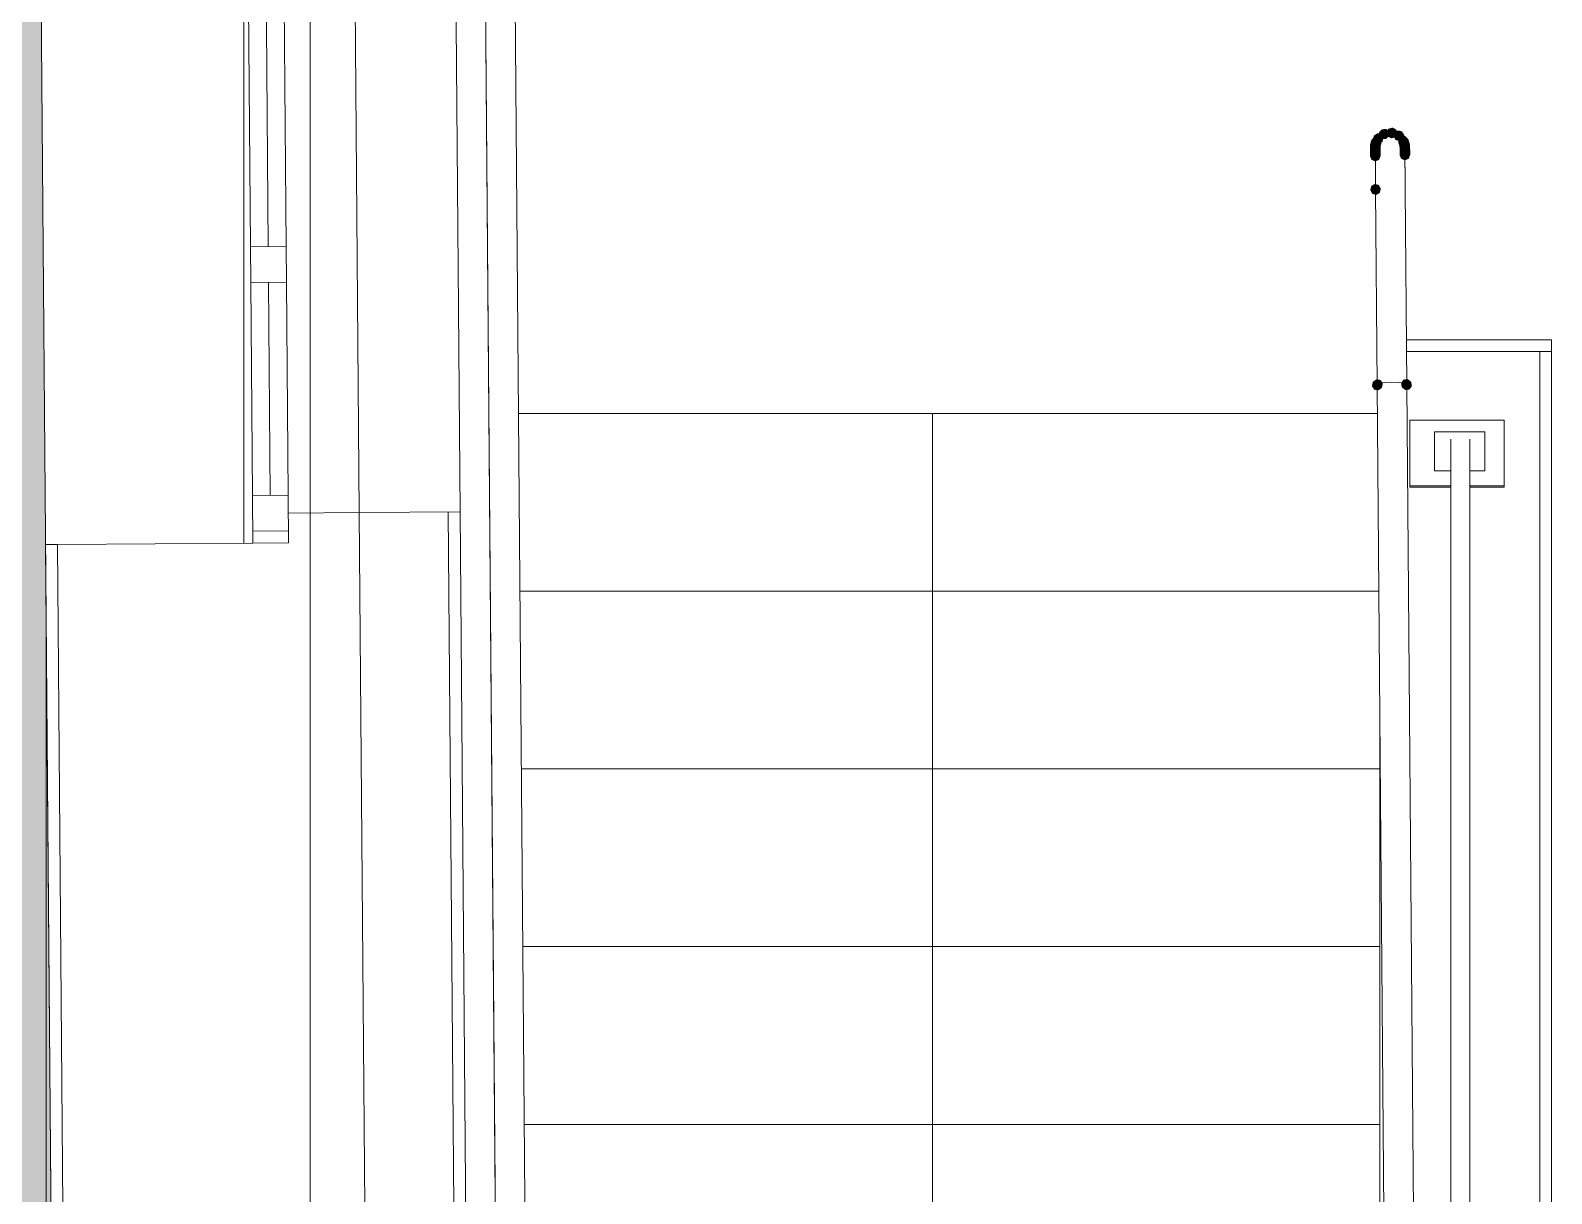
# Model space of a CAD drawing. Header units: millimetres. Extents: x 0 to 1189, y 0 to 841.
# Drawn here: x 852.45 to 878.13, y 576.96 to 596.59 of the extents above; entities that cross this region are included whole.
import ezdxf

# ---------------------------------------------------------------- set-up
doc = ezdxf.new("R2010")
doc.units = ezdxf.units.MM

msp = doc.modelspace()

# ---------------------------------------------------------------- hatches: boundary and pattern name
at = {"true_color": 0xf1d696}
h = msp.add_hatch(color=41, dxfattribs=at)
h.dxf.hatch_style = 2
h.paths.add_polyline_path([(852.564303, 605.411696), (853.041303, 546.514606), (852.341302, 546.515606), (851.864301, 605.414696)])
h = msp.add_hatch(color=7)
h.dxf.hatch_style = 2
h.paths.add_polyline_path([(875.437293, 594.951233), (875.371415, 594.931251), (875.338784, 594.870635), (875.358766, 594.804757), (875.419382, 594.772126), (875.429382, 594.771126), (875.49526, 594.791108), (875.527891, 594.851724), (875.507909, 594.917602), (875.447293, 594.950233)])
h = msp.add_hatch(color=7)
h.dxf.hatch_style = 2
h.paths.add_polyline_path([(875.060337, 594.621679), (875.086774, 594.558117), (875.150337, 594.531679), (875.2139, 594.558117), (875.240337, 594.621679), (875.240337, 594.631679), (875.2139, 594.695242), (875.150337, 594.721679), (875.086774, 594.695242), (875.060337, 594.631679)])
h = msp.add_hatch(color=7)
h.dxf.hatch_style = 2
h.paths.add_polyline_path([(875.060337, 594.611679), (875.086774, 594.548117), (875.150337, 594.521679), (875.2139, 594.548117), (875.240337, 594.611679), (875.240337, 594.621679), (875.2139, 594.685242), (875.150337, 594.711679), (875.086774, 594.685242), (875.060337, 594.621679)])
h = msp.add_hatch(color=7)
h.dxf.hatch_style = 2
h.paths.add_polyline_path([(875.060337, 594.609679), (875.086774, 594.546117), (875.150337, 594.519679), (875.2139, 594.546117), (875.240337, 594.609679), (875.2139, 594.675242), (875.150337, 594.701679), (875.086774, 594.675242)])
h = msp.add_hatch(color=7)
h.dxf.hatch_style = 2
h.paths.add_polyline_path([(875.150337, 594.701679), (875.086774, 594.675242), (875.060337, 594.611679), (875.086774, 594.548117), (875.150337, 594.521679), (875.2139, 594.548117), (875.240337, 594.611679), (875.2139, 594.675242)])
h = msp.add_hatch(color=7)
h.dxf.hatch_style = 2
h.paths.add_polyline_path([(875.240337, 594.611679), (875.2139, 594.675242), (875.150337, 594.701679), (875.086774, 594.675242), (875.060337, 594.611679), (875.086774, 594.547117), (875.150337, 594.520679), (875.2139, 594.547117)])
h = msp.add_hatch(color=7)
h.dxf.hatch_style = 2
h.paths.add_polyline_path([(875.240337, 594.610679), (875.2139, 594.674242), (875.150337, 594.700679), (875.086774, 594.674242), (875.060337, 594.610679), (875.086774, 594.546117), (875.150337, 594.519679), (875.2139, 594.546117)])
h = msp.add_hatch(color=7)
h.dxf.hatch_style = 2
h.paths.add_polyline_path([(875.060337, 594.607679), (875.086774, 594.544117), (875.150337, 594.517679), (875.2139, 594.544117), (875.240337, 594.607679), (875.2139, 594.673242), (875.150337, 594.699679), (875.086774, 594.673242)])
h = msp.add_hatch(color=7)
h.dxf.hatch_style = 2
h.paths.add_polyline_path([(875.240337, 594.609679), (875.2139, 594.673242), (875.150337, 594.699679), (875.086774, 594.673242), (875.060337, 594.609679), (875.086774, 594.543117), (875.150337, 594.516679), (875.2139, 594.543117)])
h = msp.add_hatch(color=7)
h.dxf.hatch_style = 2
h.paths.add_polyline_path([(875.060337, 594.603679), (875.086774, 594.540117), (875.150337, 594.513679), (875.2139, 594.540117), (875.240337, 594.603679), (875.2139, 594.671242), (875.150337, 594.697679), (875.086774, 594.671242)])
h = msp.add_hatch(color=7)
h.dxf.hatch_style = 2
h.paths.add_polyline_path([(875.240337, 594.606679), (875.2139, 594.670242), (875.150337, 594.696679), (875.086774, 594.670242), (875.060337, 594.606679), (875.086774, 594.539117), (875.150337, 594.512679), (875.2139, 594.539117)])
h = msp.add_hatch(color=7)
h.dxf.hatch_style = 2
h.paths.add_polyline_path([(875.060337, 594.599679), (875.086774, 594.536117), (875.150337, 594.509679), (875.2139, 594.536117), (875.240337, 594.599679), (875.2139, 594.667242), (875.150337, 594.693679), (875.086774, 594.667242)])
h = msp.add_hatch(color=7)
h.dxf.hatch_style = 2
h.paths.add_polyline_path([(875.240337, 594.602679), (875.2139, 594.666242), (875.150337, 594.692679), (875.086774, 594.666242), (875.060337, 594.602679), (875.086774, 594.534117), (875.150337, 594.507679), (875.2139, 594.534117)])
h = msp.add_hatch(color=7)
h.dxf.hatch_style = 2
h.paths.add_polyline_path([(875.060784, 594.640635), (875.080765, 594.574757), (875.141382, 594.542126), (875.207259, 594.562107), (875.239891, 594.622724), (875.240891, 594.632724), (875.220909, 594.698602), (875.160292, 594.731233), (875.094415, 594.711251), (875.061784, 594.650635)])
h = msp.add_hatch(color=7)
h.dxf.hatch_style = 2
h.paths.add_polyline_path([(875.063085, 594.65933), (875.076543, 594.591817), (875.133687, 594.553427), (875.2012, 594.566885), (875.239589, 594.624029), (875.241589, 594.634029), (875.228131, 594.701542), (875.170988, 594.739932), (875.103474, 594.726473), (875.065085, 594.66933)])
h = msp.add_hatch(color=7)
h.dxf.hatch_style = 2
h.paths.add_polyline_path([(875.063784, 594.660635), (875.083765, 594.594757), (875.144382, 594.562126), (875.210259, 594.582107), (875.242891, 594.642724), (875.243891, 594.652724), (875.223909, 594.718602), (875.163292, 594.751233), (875.097415, 594.731251), (875.064784, 594.670635)])
h = msp.add_hatch(color=7)
h.dxf.hatch_style = 2
h.paths.add_polyline_path([(875.06648, 594.681203), (875.078499, 594.613419), (875.134813, 594.573822), (875.202597, 594.585842), (875.242194, 594.642155), (875.232175, 594.71894), (875.175861, 594.758536), (875.108077, 594.746517)])
h = msp.add_hatch(color=7)
h.dxf.hatch_style = 2
h.paths.add_polyline_path([(875.070133, 594.696541), (875.077191, 594.628062), (875.130476, 594.584475), (875.198954, 594.591533), (875.242542, 594.644818), (875.245542, 594.654818), (875.238484, 594.723297), (875.185198, 594.766884), (875.11672, 594.759826), (875.073133, 594.706541)])
h = msp.add_hatch(color=7)
h.dxf.hatch_style = 2
h.paths.add_polyline_path([(875.073133, 594.706541), (875.080191, 594.638062), (875.133476, 594.594475), (875.201954, 594.601533), (875.245542, 594.654818), (875.248542, 594.664818), (875.241484, 594.733297), (875.188198, 594.776884), (875.11972, 594.769826), (875.076133, 594.716541)])
h = msp.add_hatch(color=7)
h.dxf.hatch_style = 2
h.paths.add_polyline_path([(875.076955, 594.71914), (875.081936, 594.650479), (875.133877, 594.605298), (875.202538, 594.610278), (875.247719, 594.662219), (875.245738, 594.73988), (875.193798, 594.785061), (875.125137, 594.78008)])
h = msp.add_hatch(color=7)
h.dxf.hatch_style = 2
h.paths.add_polyline_path([(875.081774, 594.733104), (875.082714, 594.664269), (875.131912, 594.616116), (875.200747, 594.617056), (875.2489, 594.666254), (875.2529, 594.676254), (875.25196, 594.745089), (875.202762, 594.793242), (875.133927, 594.792302), (875.085774, 594.743104)])
h = msp.add_hatch(color=7)
h.dxf.hatch_style = 2
h.paths.add_polyline_path([(875.087094, 594.746232), (875.085438, 594.67741), (875.132785, 594.627436), (875.201606, 594.62578), (875.25158, 594.673127), (875.257237, 594.750948), (875.20989, 594.800922), (875.141068, 594.802579)])
h = msp.add_hatch(color=7)
h.dxf.hatch_style = 2
h.paths.add_polyline_path([(875.126337, 594.815679), (875.109349, 594.748967), (875.144337, 594.689679), (875.21105, 594.672692), (875.270337, 594.707679), (875.293325, 594.782392), (875.258337, 594.841679), (875.191625, 594.858667)])
h = msp.add_hatch(color=7)
h.dxf.hatch_style = 2
h.paths.add_polyline_path([(875.261785, 594.923923), (875.214438, 594.873948), (875.216094, 594.805127), (875.266068, 594.75778), (875.33489, 594.759436), (875.391237, 594.81341), (875.38958, 594.882232), (875.339606, 594.929579)])
h = msp.add_hatch(color=7)
h.dxf.hatch_style = 2
h.paths.add_polyline_path([(875.601338, 594.88768), (875.534625, 594.904667), (875.475338, 594.86968), (875.45835, 594.802967), (875.493338, 594.743679), (875.56805, 594.720692), (875.627338, 594.755679), (875.644325, 594.822392)])
h = msp.add_hatch(color=7)
h.dxf.hatch_style = 2
h.paths.add_polyline_path([(875.706581, 594.761232), (875.656607, 594.808579), (875.587785, 594.806922), (875.540438, 594.756948), (875.542095, 594.688127), (875.596069, 594.63178), (875.66489, 594.633436), (875.712237, 594.68341)])
h = msp.add_hatch(color=7)
h.dxf.hatch_style = 2
h.paths.add_polyline_path([(875.711901, 594.749104), (875.663748, 594.798302), (875.594913, 594.799242), (875.545715, 594.751089), (875.544775, 594.682254), (875.548775, 594.672254), (875.596928, 594.623056), (875.665763, 594.622116), (875.714961, 594.670269), (875.715901, 594.739104)])
h = msp.add_hatch(color=7)
h.dxf.hatch_style = 2
h.paths.add_polyline_path([(875.714581, 594.742232), (875.664607, 594.789579), (875.595785, 594.787922), (875.548438, 594.737948), (875.550095, 594.669127), (875.604069, 594.61278), (875.67289, 594.614436), (875.720237, 594.66441)])
h = msp.add_hatch(color=7)
h.dxf.hatch_style = 2
h.paths.add_polyline_path([(875.721719, 594.72514), (875.676538, 594.77708), (875.607877, 594.782061), (875.555937, 594.73688), (875.550956, 594.668219), (875.599137, 594.607278), (875.667798, 594.602298), (875.719739, 594.647479)])
h = msp.add_hatch(color=7)
h.dxf.hatch_style = 2
h.paths.add_polyline_path([(875.72759, 594.70533), (875.6892, 594.762473), (875.621687, 594.775932), (875.564544, 594.737542), (875.551085, 594.670029), (875.553085, 594.660029), (875.591475, 594.602885), (875.658988, 594.589427), (875.716132, 594.627817), (875.72959, 594.69533)])
h = msp.add_hatch(color=7)
h.dxf.hatch_style = 2
h.paths.add_polyline_path([(875.727542, 594.703541), (875.683955, 594.756826), (875.615476, 594.763884), (875.562191, 594.720297), (875.555133, 594.651818), (875.558133, 594.641818), (875.60172, 594.588533), (875.670199, 594.581475), (875.723484, 594.625062), (875.730542, 594.693541)])
h = msp.add_hatch(color=7)
h.dxf.hatch_style = 2
h.paths.add_polyline_path([(875.732195, 594.687203), (875.692598, 594.743517), (875.624814, 594.755536), (875.5685, 594.71594), (875.556481, 594.648155), (875.598077, 594.582842), (875.665862, 594.570822), (875.722175, 594.610419)])
h = msp.add_hatch(color=7)
h.dxf.hatch_style = 2
h.paths.add_polyline_path([(875.735891, 594.667635), (875.70326, 594.728251), (875.637382, 594.748233), (875.576766, 594.715602), (875.556784, 594.649724), (875.557784, 594.639724), (875.590415, 594.579107), (875.656293, 594.559126), (875.71691, 594.591757), (875.736891, 594.657635)])
h = msp.add_hatch(color=7)
h.dxf.hatch_style = 2
h.paths.add_polyline_path([(875.73559, 594.66633), (875.6972, 594.723473), (875.629687, 594.736932), (875.572544, 594.698542), (875.559085, 594.631029), (875.561085, 594.621029), (875.599475, 594.563885), (875.666988, 594.550427), (875.724132, 594.588817), (875.73759, 594.65633)])
h = msp.add_hatch(color=7)
h.dxf.hatch_style = 2
h.paths.add_polyline_path([(875.739338, 594.638679), (875.7129, 594.702242), (875.649338, 594.728679), (875.585775, 594.702242), (875.559338, 594.638679), (875.559338, 594.628679), (875.585775, 594.565117), (875.649338, 594.538679), (875.7129, 594.565117), (875.739338, 594.628679)])
h = msp.add_hatch(color=7)
h.dxf.hatch_style = 2
h.paths.add_polyline_path([(875.738891, 594.637635), (875.70626, 594.698251), (875.640382, 594.718233), (875.579766, 594.685602), (875.559784, 594.619724), (875.560784, 594.609724), (875.593415, 594.549107), (875.659293, 594.529126), (875.71991, 594.561757), (875.739891, 594.627634)])
h = msp.add_hatch(color=7)
h.dxf.hatch_style = 2
h.paths.add_polyline_path([(875.740338, 594.618679), (875.7139, 594.682242), (875.650338, 594.708679), (875.586775, 594.682242), (875.560338, 594.618679), (875.586775, 594.552117), (875.650338, 594.525679), (875.7139, 594.552117)])
h = msp.add_hatch(color=7)
h.dxf.hatch_style = 2
h.paths.add_polyline_path([(875.650338, 594.705679), (875.586775, 594.679242), (875.560338, 594.615679), (875.586775, 594.552117), (875.650338, 594.525679), (875.7139, 594.552117), (875.740338, 594.615679), (875.7139, 594.679242)])
h = msp.add_hatch(color=7)
h.dxf.hatch_style = 2
h.paths.add_polyline_path([(875.740338, 594.615679), (875.7139, 594.679242), (875.650338, 594.705679), (875.586775, 594.679242), (875.560338, 594.615679), (875.586775, 594.550117), (875.650338, 594.523679), (875.7139, 594.550117)])
h = msp.add_hatch(color=7)
h.dxf.hatch_style = 2
h.paths.add_polyline_path([(875.560338, 594.614679), (875.586775, 594.551117), (875.650338, 594.524679), (875.7139, 594.551117), (875.740338, 594.614679), (875.7139, 594.679242), (875.650338, 594.705679), (875.586775, 594.679242)])
h = msp.add_hatch(color=7)
h.dxf.hatch_style = 2
h.paths.add_polyline_path([(875.560338, 594.612679), (875.586775, 594.549117), (875.650338, 594.522679), (875.7139, 594.549117), (875.740338, 594.612679), (875.7139, 594.678242), (875.650338, 594.704679), (875.586775, 594.678242)])
h = msp.add_hatch(color=7)
h.dxf.hatch_style = 2
h.paths.add_polyline_path([(875.740338, 594.613679), (875.7139, 594.677242), (875.650338, 594.703679), (875.586775, 594.677242), (875.560338, 594.613679), (875.586775, 594.547117), (875.650338, 594.520679), (875.7139, 594.547117)])
h = msp.add_hatch(color=7)
h.dxf.hatch_style = 2
h.paths.add_polyline_path([(875.560338, 594.609679), (875.586775, 594.546117), (875.650338, 594.519679), (875.7139, 594.546117), (875.740338, 594.609679), (875.7139, 594.676242), (875.650338, 594.702679), (875.586775, 594.676242)])
h = msp.add_hatch(color=7)
h.dxf.hatch_style = 2
h.paths.add_polyline_path([(875.740338, 594.610679), (875.7139, 594.674242), (875.650338, 594.700679), (875.586775, 594.674242), (875.560338, 594.610679), (875.586775, 594.544117), (875.650338, 594.517679), (875.7139, 594.544117)])
h = msp.add_hatch(color=7)
h.dxf.hatch_style = 2
h.paths.add_polyline_path([(875.560338, 594.605679), (875.586775, 594.542117), (875.650338, 594.515679), (875.7139, 594.542117), (875.740338, 594.605679), (875.7139, 594.673242), (875.650338, 594.699679), (875.586775, 594.673242)])
h = msp.add_hatch(color=7)
h.dxf.hatch_style = 2
h.paths.add_polyline_path([(875.740338, 594.607679), (875.7139, 594.671242), (875.650338, 594.697679), (875.586775, 594.671242), (875.560338, 594.607679), (875.586775, 594.539117), (875.650338, 594.512679), (875.7139, 594.539117)])
h = msp.add_hatch(color=7)
h.dxf.hatch_style = 2
h.paths.add_polyline_path([(875.560338, 594.599679), (875.586775, 594.536117), (875.650338, 594.509679), (875.7139, 594.536117), (875.740338, 594.599679), (875.7139, 594.669242), (875.650338, 594.695679), (875.586775, 594.669242)])
h = msp.add_hatch(color=7)
h.dxf.hatch_style = 2
h.paths.add_polyline_path([(875.740338, 594.602679), (875.7139, 594.666242), (875.650338, 594.692679), (875.586775, 594.666242), (875.560338, 594.602679), (875.586775, 594.534117), (875.650338, 594.507679), (875.7139, 594.534117)])
h = msp.add_hatch(color=7)
h.dxf.hatch_style = 2
h.paths.add_polyline_path([(875.060337, 594.593679), (875.086774, 594.530117), (875.150337, 594.503679), (875.2139, 594.530117), (875.240337, 594.593679), (875.2139, 594.663242), (875.150337, 594.689679), (875.086774, 594.663242)])
h = msp.add_hatch(color=7)
h.dxf.hatch_style = 2
h.paths.add_polyline_path([(875.240337, 594.597679), (875.2139, 594.661242), (875.150337, 594.687679), (875.086774, 594.661242), (875.060337, 594.597679), (875.086774, 594.528117), (875.150337, 594.501679), (875.2139, 594.528117)])
h = msp.add_hatch(color=7)
h.dxf.hatch_style = 2
h.paths.add_polyline_path([(875.060337, 594.587679), (875.086774, 594.524116), (875.150337, 594.497679), (875.2139, 594.524116), (875.240337, 594.587679), (875.2139, 594.657242), (875.150337, 594.683679), (875.086774, 594.657242)])
h = msp.add_hatch(color=7)
h.dxf.hatch_style = 2
h.paths.add_polyline_path([(875.240337, 594.591679), (875.2139, 594.655242), (875.150337, 594.681679), (875.086774, 594.655242), (875.060337, 594.591679), (875.086774, 594.520116), (875.150337, 594.493679), (875.2139, 594.520116)])
h = msp.add_hatch(color=7)
h.dxf.hatch_style = 2
h.paths.add_polyline_path([(875.060337, 594.579679), (875.086774, 594.516116), (875.150337, 594.489679), (875.2139, 594.516116), (875.240337, 594.579679), (875.2139, 594.651242), (875.150337, 594.677679), (875.086774, 594.651242)])
h = msp.add_hatch(color=7)
h.dxf.hatch_style = 2
h.paths.add_polyline_path([(875.240337, 594.583679), (875.2139, 594.647242), (875.150337, 594.673679), (875.086774, 594.647242), (875.060337, 594.583679), (875.086774, 594.512116), (875.150337, 594.485679), (875.2139, 594.512116)])
h = msp.add_hatch(color=7)
h.dxf.hatch_style = 2
h.paths.add_polyline_path([(875.060337, 594.571679), (875.086774, 594.508116), (875.150337, 594.481679), (875.2139, 594.508116), (875.240337, 594.571679), (875.2139, 594.643242), (875.150337, 594.669679), (875.086774, 594.643242)])
h = msp.add_hatch(color=7)
h.dxf.hatch_style = 2
h.paths.add_polyline_path([(875.240337, 594.575679), (875.2139, 594.639242), (875.150337, 594.665679), (875.086774, 594.639242), (875.060337, 594.575679), (875.086774, 594.503116), (875.150337, 594.476679), (875.2139, 594.503116)])
h = msp.add_hatch(color=7)
h.dxf.hatch_style = 2
h.paths.add_polyline_path([(875.060337, 594.562679), (875.086774, 594.499116), (875.150337, 594.472679), (875.2139, 594.499116), (875.240337, 594.562679), (875.2139, 594.635242), (875.150337, 594.661679), (875.086774, 594.635242)])
h = msp.add_hatch(color=7)
h.dxf.hatch_style = 2
h.paths.add_polyline_path([(875.240337, 594.566679), (875.2139, 594.630242), (875.150337, 594.656679), (875.086774, 594.630242), (875.060337, 594.566679), (875.060337, 594.555679), (875.086774, 594.492116), (875.150337, 594.465679), (875.2139, 594.492116), (875.240337, 594.555679)])
h = msp.add_hatch(color=7)
h.dxf.hatch_style = 2
h.paths.add_polyline_path([(875.060337, 594.551679), (875.086774, 594.488116), (875.150337, 594.461679), (875.2139, 594.488116), (875.240337, 594.551679), (875.240337, 594.562679), (875.2139, 594.626242), (875.150337, 594.652679), (875.086774, 594.626242), (875.060337, 594.562679)])
h = msp.add_hatch(color=7)
h.dxf.hatch_style = 2
h.paths.add_polyline_path([(875.240337, 594.555679), (875.2139, 594.619242), (875.150337, 594.645679), (875.086774, 594.619242), (875.060337, 594.555679), (875.060337, 594.544679), (875.086774, 594.481116), (875.150337, 594.454679), (875.2139, 594.481116), (875.240337, 594.544679)])
h = msp.add_hatch(color=7)
h.dxf.hatch_style = 2
h.paths.add_polyline_path([(875.060337, 594.540679), (875.086774, 594.477116), (875.150337, 594.450679), (875.2139, 594.477116), (875.240337, 594.540679), (875.240337, 594.551679), (875.2139, 594.615242), (875.150337, 594.641679), (875.086774, 594.615242), (875.060337, 594.551679)])
h = msp.add_hatch(color=7)
h.dxf.hatch_style = 2
h.paths.add_polyline_path([(875.240337, 594.544679), (875.2139, 594.608242), (875.150337, 594.634679), (875.086774, 594.608242), (875.060337, 594.544679), (875.060337, 594.531679), (875.086774, 594.468116), (875.150337, 594.441679), (875.2139, 594.468116), (875.240337, 594.531679)])
h = msp.add_hatch(color=7)
h.dxf.hatch_style = 2
h.paths.add_polyline_path([(875.060337, 594.528679), (875.086774, 594.465116), (875.150337, 594.438679), (875.2139, 594.465116), (875.240337, 594.528679), (875.240337, 594.540679), (875.2139, 594.604242), (875.150337, 594.630679), (875.086774, 594.604242), (875.060337, 594.540679)])
h = msp.add_hatch(color=7)
h.dxf.hatch_style = 2
h.paths.add_polyline_path([(875.240072, 594.538582), (875.208837, 594.599929), (875.143434, 594.621414), (875.082087, 594.590179), (875.060602, 594.524776), (875.061602, 594.511776), (875.092837, 594.450429), (875.15824, 594.428944), (875.219587, 594.460179), (875.241072, 594.525582)])
h = msp.add_hatch(color=7)
h.dxf.hatch_style = 2
h.paths.add_polyline_path([(875.061602, 594.508776), (875.092837, 594.447429), (875.15824, 594.425944), (875.219587, 594.457179), (875.241072, 594.522582), (875.240072, 594.535582), (875.208837, 594.596929), (875.143434, 594.618414), (875.082087, 594.587179), (875.060602, 594.521776)])
h = msp.add_hatch(color=7)
h.dxf.hatch_style = 2
h.paths.add_polyline_path([(875.241337, 594.518679), (875.2149, 594.582242), (875.151337, 594.608679), (875.087774, 594.582242), (875.061337, 594.518679), (875.061337, 594.503679), (875.087774, 594.440116), (875.151337, 594.413679), (875.2149, 594.440116), (875.241337, 594.503679)])
h = msp.add_hatch(color=7)
h.dxf.hatch_style = 2
h.paths.add_polyline_path([(875.061337, 594.501679), (875.087774, 594.438116), (875.151337, 594.411679), (875.2149, 594.438116), (875.241337, 594.501679), (875.241337, 594.515679), (875.2149, 594.579242), (875.151337, 594.605679), (875.087774, 594.579242), (875.061337, 594.515679)])
h = msp.add_hatch(color=7)
h.dxf.hatch_style = 2
h.paths.add_polyline_path([(875.061337, 594.486679), (875.087774, 594.423116), (875.151337, 594.396679), (875.2149, 594.423116), (875.241337, 594.486679), (875.241337, 594.501679), (875.2149, 594.565242), (875.151337, 594.591679), (875.087774, 594.565242), (875.061337, 594.501679)])
h = msp.add_hatch(color=7)
h.dxf.hatch_style = 2
h.paths.add_polyline_path([(875.061337, 594.471679), (875.087774, 594.408116), (875.151337, 594.381679), (875.2149, 594.408116), (875.241337, 594.471679), (875.241337, 594.486679), (875.2149, 594.550242), (875.151337, 594.576679), (875.087774, 594.550242), (875.061337, 594.486679)])
h = msp.add_hatch(color=7)
h.dxf.hatch_style = 2
h.paths.add_polyline_path([(875.560338, 594.593679), (875.586775, 594.530117), (875.650338, 594.503679), (875.7139, 594.530117), (875.740338, 594.593679), (875.7139, 594.663242), (875.650338, 594.689679), (875.586775, 594.663242)])
h = msp.add_hatch(color=7)
h.dxf.hatch_style = 2
h.paths.add_polyline_path([(875.740338, 594.597679), (875.7139, 594.661242), (875.650338, 594.687679), (875.586775, 594.661242), (875.560338, 594.597679), (875.586775, 594.527116), (875.650338, 594.500679), (875.7139, 594.527116)])
h = msp.add_hatch(color=7)
h.dxf.hatch_style = 2
h.paths.add_polyline_path([(875.560338, 594.585679), (875.586775, 594.522116), (875.650338, 594.495679), (875.7139, 594.522116), (875.740338, 594.585679), (875.7139, 594.657242), (875.650338, 594.683679), (875.586775, 594.657242)])
h = msp.add_hatch(color=7)
h.dxf.hatch_style = 2
h.paths.add_polyline_path([(875.740338, 594.590679), (875.7139, 594.654242), (875.650338, 594.680679), (875.586775, 594.654242), (875.560338, 594.590679), (875.586775, 594.520116), (875.650338, 594.493679), (875.7139, 594.520116)])
h = msp.add_hatch(color=7)
h.dxf.hatch_style = 2
h.paths.add_polyline_path([(875.560338, 594.577679), (875.586775, 594.514116), (875.650338, 594.487679), (875.7139, 594.514116), (875.740338, 594.577679), (875.7139, 594.649242), (875.650338, 594.675679), (875.586775, 594.649242)])
h = msp.add_hatch(color=7)
h.dxf.hatch_style = 2
h.paths.add_polyline_path([(875.740338, 594.583679), (875.7139, 594.647242), (875.650338, 594.673679), (875.586775, 594.647242), (875.560338, 594.583679), (875.586775, 594.511116), (875.650338, 594.484679), (875.7139, 594.511116)])
h = msp.add_hatch(color=7)
h.dxf.hatch_style = 2
h.paths.add_polyline_path([(875.560338, 594.567679), (875.586775, 594.504116), (875.650338, 594.477679), (875.7139, 594.504116), (875.740338, 594.567679), (875.740338, 594.577679), (875.7139, 594.641242), (875.650338, 594.667679), (875.586775, 594.641242), (875.560338, 594.577679)])
h = msp.add_hatch(color=7)
h.dxf.hatch_style = 2
h.paths.add_polyline_path([(875.740338, 594.574679), (875.7139, 594.638242), (875.650338, 594.664679), (875.586775, 594.638242), (875.560338, 594.574679), (875.586775, 594.502116), (875.650338, 594.475679), (875.7139, 594.502116)])
h = msp.add_hatch(color=7)
h.dxf.hatch_style = 2
h.paths.add_polyline_path([(875.560338, 594.556679), (875.586775, 594.493116), (875.650338, 594.466679), (875.7139, 594.493116), (875.740338, 594.556679), (875.740338, 594.567679), (875.7139, 594.631242), (875.650338, 594.657679), (875.586775, 594.631242), (875.560338, 594.567679)])
h = msp.add_hatch(color=7)
h.dxf.hatch_style = 2
h.paths.add_polyline_path([(875.740338, 594.565679), (875.7139, 594.629242), (875.650338, 594.655679), (875.586775, 594.629242), (875.560338, 594.565679), (875.560338, 594.554679), (875.586775, 594.491116), (875.650338, 594.464679), (875.7139, 594.491116), (875.740338, 594.554679)])
h = msp.add_hatch(color=7)
h.dxf.hatch_style = 2
h.paths.add_polyline_path([(875.560338, 594.544679), (875.586775, 594.481116), (875.650338, 594.454679), (875.7139, 594.481116), (875.740338, 594.544679), (875.740338, 594.556679), (875.7139, 594.620242), (875.650338, 594.646679), (875.586775, 594.620242), (875.560338, 594.556679)])
h = msp.add_hatch(color=7)
h.dxf.hatch_style = 2
h.paths.add_polyline_path([(875.740338, 594.554679), (875.7139, 594.618242), (875.650338, 594.644679), (875.586775, 594.618242), (875.560338, 594.554679), (875.560338, 594.543679), (875.586775, 594.480116), (875.650338, 594.453679), (875.7139, 594.480116), (875.740338, 594.543679)])
h = msp.add_hatch(color=7)
h.dxf.hatch_style = 2
h.paths.add_polyline_path([(875.560338, 594.532679), (875.586775, 594.469116), (875.650338, 594.442679), (875.7139, 594.469116), (875.740338, 594.532679), (875.740338, 594.544679), (875.7139, 594.608242), (875.650338, 594.634679), (875.586775, 594.608242), (875.560338, 594.544679)])
h = msp.add_hatch(color=7)
h.dxf.hatch_style = 2
h.paths.add_polyline_path([(875.740338, 594.543679), (875.7139, 594.607242), (875.650338, 594.633679), (875.586775, 594.607242), (875.560338, 594.543679), (875.560338, 594.531679), (875.586775, 594.468116), (875.650338, 594.441679), (875.7139, 594.468116), (875.740338, 594.531679)])
h = msp.add_hatch(color=7)
h.dxf.hatch_style = 2
h.paths.add_polyline_path([(875.561566, 594.512267), (875.592465, 594.450749), (875.65775, 594.428908), (875.719268, 594.459807), (875.741109, 594.525091), (875.740109, 594.539091), (875.70921, 594.600609), (875.643926, 594.62245), (875.582408, 594.591551), (875.560566, 594.526267)])
h = msp.add_hatch(color=7)
h.dxf.hatch_style = 2
h.paths.add_polyline_path([(875.740109, 594.538091), (875.70921, 594.599609), (875.643926, 594.62145), (875.582408, 594.590551), (875.560566, 594.525267), (875.561566, 594.511267), (875.592465, 594.449749), (875.65775, 594.427908), (875.719268, 594.458807), (875.741109, 594.524091)])
h = msp.add_hatch(color=7)
h.dxf.hatch_style = 2
h.paths.add_polyline_path([(875.561338, 594.503679), (875.587775, 594.440116), (875.651338, 594.413679), (875.7149, 594.440116), (875.741338, 594.503679), (875.741338, 594.518679), (875.7149, 594.582242), (875.651338, 594.608679), (875.587775, 594.582242), (875.561338, 594.518679)])
h = msp.add_hatch(color=7)
h.dxf.hatch_style = 2
h.paths.add_polyline_path([(875.741338, 594.517679), (875.7149, 594.581242), (875.651338, 594.607679), (875.587775, 594.581242), (875.561338, 594.517679), (875.561338, 594.503679), (875.587775, 594.440116), (875.651338, 594.413679), (875.7149, 594.440116), (875.741338, 594.503679)])
h = msp.add_hatch(color=7)
h.dxf.hatch_style = 2
h.paths.add_polyline_path([(875.741338, 594.503679), (875.7149, 594.567242), (875.651338, 594.593679), (875.587775, 594.567242), (875.561338, 594.503679), (875.561338, 594.489679), (875.587775, 594.426116), (875.651338, 594.399679), (875.7149, 594.426116), (875.741338, 594.489679)])
h = msp.add_hatch(color=7)
h.dxf.hatch_style = 2
h.paths.add_polyline_path([(875.244642, 593.923841), (875.210525, 593.983634), (875.144174, 594.001983), (875.084381, 593.967866), (875.066032, 593.901515), (875.101149, 593.833722), (875.1675, 593.815373), (875.227293, 593.84949)])
h = msp.add_hatch(color=7)
h.dxf.hatch_style = 2
h.paths.add_polyline_path([(875.265335, 590.566444), (875.279778, 590.633753), (875.242566, 590.69167), (875.175257, 590.706114), (875.11734, 590.668902), (875.10834, 590.655902), (875.093896, 590.588593), (875.131108, 590.530676), (875.198417, 590.516232), (875.256334, 590.553444)])
h = msp.add_hatch(color=7)
h.dxf.hatch_style = 2
h.paths.add_polyline_path([(875.605688, 590.561504), (875.661517, 590.521226), (875.729507, 590.532024), (875.769784, 590.587852), (875.758987, 590.655842), (875.750987, 590.668842), (875.695158, 590.70912), (875.627169, 590.698322), (875.586891, 590.642494), (875.597688, 590.574504)])

# ---------------------------------------------------------------- linework, layer by layer
at = {"color": 7, "lineweight": 0}
for points in [[(857.17331, 237.628134), (857.17331, 717.840867)], [(859.968314, 617.281714), (861.935317, 374.135342)], [(861.021315, 487.067515), (859.968314, 617.281714)], [(860.469315, 617.244714), (861.521316, 487.071515)], [(853.041303, 546.514606), (852.558303, 606.111697)], [(856.054308, 587.939669), (856.054308, 606.140697)], [(857.863311, 605.604696), (858.001311, 588.45567)], [(859.563313, 605.618696), (859.701313, 588.46867)], [(856.165308, 592.940677), (856.099308, 601.140689)], [(856.399308, 601.142689), (856.465308, 592.942677)], [(856.699309, 601.145689), (856.765309, 592.945677)], [(875.151337, 594.503679), (875.151337, 594.487679)], [(875.151337, 594.487679), (875.151337, 594.471679)], [(875.151337, 594.454679), (875.151337, 594.471679)], [(875.151337, 594.471679), (875.151337, 594.454679)], [(875.151337, 594.437679), (875.151337, 594.454679)], [(875.151337, 594.454679), (875.151337, 594.436679)], [(875.151337, 594.419679), (875.151337, 594.437679)], [(875.151337, 594.436679), (875.151337, 594.416679)], [(875.651338, 594.487679), (875.651338, 594.503679)], [(875.651338, 594.489679), (875.651338, 594.473679)], [(875.651338, 594.471679), (875.651338, 594.487679)], [(875.651338, 594.473679), (875.651338, 594.456679)], [(875.651338, 594.453679), (875.651338, 594.471679)], [(875.651338, 594.456679), (875.651338, 594.439679)], [(875.651338, 594.434679), (875.651338, 594.453679)], [(875.651338, 594.439679), (875.651338, 594.421679)], [(875.152337, 594.401679), (875.151337, 594.419679)], [(875.151337, 594.416679), (875.152337, 594.397679)], [(875.152337, 594.381679), (875.152337, 594.401679)], [(875.152337, 594.397679), (875.152337, 594.376679)], [(875.152337, 594.361679), (875.152337, 594.381679)], [(875.152337, 594.376679), (875.152337, 594.354679)], [(875.152337, 594.341679), (875.152337, 594.361679)], [(875.152337, 594.354679), (875.152337, 594.332679)], [(875.152337, 594.323679), (875.152337, 594.341679)], [(875.152337, 594.332679), (875.152337, 594.309679)], [(875.152337, 594.298679), (875.152337, 594.320679)], [(875.152337, 594.309679), (875.152337, 594.286679)], [(875.153337, 594.276679), (875.152337, 594.298679)], [(875.152337, 594.286679), (875.153337, 594.262679)], [(875.153337, 594.253679), (875.153337, 594.276679)], [(875.153337, 594.262679), (875.153337, 594.237679)], [(875.153337, 594.230679), (875.153337, 594.253679)], [(875.153337, 594.237679), (875.153337, 594.212679)], [(875.153337, 594.206679), (875.153337, 594.230679)], [(875.153337, 594.212679), (875.153337, 594.186678)], [(875.153337, 594.182678), (875.153337, 594.206679)], [(875.153337, 594.186678), (875.153337, 594.160678)], [(875.153337, 594.158678), (875.153337, 594.182678)], [(875.651338, 594.415679), (875.651338, 594.434679)], [(875.651338, 594.421679), (875.652338, 594.402679)], [(875.652338, 594.395679), (875.651338, 594.415679)], [(875.652338, 594.402679), (875.652338, 594.383679)], [(875.652338, 594.374679), (875.652338, 594.395679)], [(875.652338, 594.383679), (875.652338, 594.363679)], [(875.652338, 594.353679), (875.652338, 594.374679)], [(875.652338, 594.363679), (875.652338, 594.342679)], [(875.652338, 594.330679), (875.652338, 594.353679)], [(875.652338, 594.342679), (875.652338, 594.321679)], [(875.652338, 594.307679), (875.652338, 594.330679)], [(875.652338, 594.321679), (875.652338, 594.299679)], [(875.652338, 594.284679), (875.652338, 594.307679)], [(875.652338, 594.299679), (875.653338, 594.277679)], [(875.653338, 594.259679), (875.652338, 594.284679)], [(875.653338, 594.277679), (875.653338, 594.254679)], [(875.653338, 594.234679), (875.653338, 594.259679)], [(875.653338, 594.254679), (875.653338, 594.231679)], [(875.653338, 594.209679), (875.653338, 594.234679)], [(875.653338, 594.231679), (875.653338, 594.207679)], [(875.653338, 594.183678), (875.653338, 594.209679)], [(875.653338, 594.207679), (875.653338, 594.183678)], [(875.653338, 594.183678), (875.653338, 594.159678)], [(875.653338, 594.157678), (875.653338, 594.183678)], [(875.153337, 594.160678), (875.154337, 594.134678)], [(875.154337, 594.133678), (875.153337, 594.158678)], [(875.154337, 594.134678), (875.154337, 594.107678)], [(875.154337, 594.108678), (875.154337, 594.133678)], [(875.154337, 594.083678), (875.154337, 594.108678)], [(875.154337, 594.107678), (875.154337, 594.079678)], [(875.154337, 594.058678), (875.154337, 594.083678)], [(875.154337, 594.079678), (875.154337, 594.052678)], [(875.154337, 594.033678), (875.154337, 594.058678)], [(875.154337, 594.052678), (875.155337, 594.024678)], [(875.155337, 594.007678), (875.154337, 594.033678)], [(875.155337, 594.024678), (875.155337, 593.996678)], [(875.155337, 593.982678), (875.155337, 594.007678)], [(875.155337, 593.996678), (875.155337, 593.968678)], [(875.155337, 593.956678), (875.155337, 593.982678)], [(875.155337, 593.968678), (875.155337, 593.940678)], [(875.155337, 593.930678), (875.155337, 593.956678)], [(875.155337, 593.940678), (875.155337, 593.912678)], [(875.156337, 593.905678), (875.155337, 593.930678)], [(875.653338, 594.159678), (875.654338, 594.135678)], [(875.654338, 594.130678), (875.653338, 594.157678)], [(875.654338, 594.135678), (875.654338, 594.110678)], [(875.654338, 594.103678), (875.654338, 594.130678)], [(875.654338, 594.110678), (875.654338, 594.085678)], [(875.654338, 594.076678), (875.654338, 594.103678)], [(875.654338, 594.085678), (875.654338, 594.059678)], [(875.654338, 594.048678), (875.654338, 594.076678)], [(875.654338, 594.059678), (875.654338, 594.034678)], [(875.655338, 594.021678), (875.654338, 594.048678)], [(875.654338, 594.034678), (875.655338, 594.008678)], [(875.655338, 593.993678), (875.655338, 594.021678)], [(875.655338, 594.008678), (875.655338, 593.983678)], [(875.655338, 593.964678), (875.655338, 593.993678)], [(875.655338, 593.983678), (875.655338, 593.957678)], [(875.655338, 593.936678), (875.655338, 593.964678)], [(875.655338, 593.957678), (875.655338, 593.932678)], [(875.656338, 593.908678), (875.655338, 593.936678)], [(875.655338, 593.932678), (875.655338, 593.909678)], [(875.156337, 593.904678), (875.182337, 590.604673)], [(875.682338, 590.608673), (875.656338, 593.908678)], [(856.165308, 592.940677), (856.765309, 592.945677)], [(856.170308, 592.340676), (856.165308, 592.940677)], [(856.165308, 592.940677), (856.170308, 592.340676)], [(856.765309, 592.945677), (856.770309, 592.345676)], [(856.770309, 592.345676), (856.765309, 592.945677)], [(856.770309, 592.345676), (856.170308, 592.340676)], [(856.199308, 588.74067), (856.170308, 592.340676)], [(856.470308, 592.342676), (856.499309, 588.74367)], [(856.770309, 592.345676), (856.799309, 588.74567)], [(875.676338, 591.371674), (878.127342, 591.371674)], [(878.127342, 591.371674), (878.127342, 546.271605)], [(875.678338, 591.171674), (877.927341, 591.171674)], [(877.927341, 591.171674), (877.927341, 590.797673)], [(877.927341, 591.171674), (878.127342, 591.171674)], [(875.182337, 590.604673), (875.397337, 564.070632)], [(875.215337, 590.630673), (875.191337, 590.617673)], [(875.255337, 590.641673), (875.215337, 590.630673)], [(875.307337, 590.649673), (875.255337, 590.641673)], [(875.432337, 590.657673), (875.307337, 590.649673)], [(875.557338, 590.651673), (875.432337, 590.657673)], [(875.648338, 590.633673), (875.557338, 590.651673)], [(875.674338, 590.621673), (875.648338, 590.633673)], [(875.897338, 564.074632), (875.682338, 590.608673)], [(877.927341, 546.471606), (877.927341, 590.797673)], [(875.186337, 590.128672), (860.688315, 590.128672)], [(875.186337, 590.128672), (860.688315, 590.128672)], [(867.677326, 590.128672), (867.677326, 587.128668)], [(877.32734, 590.012672), (875.733338, 590.012672)], [(875.733338, 590.012672), (875.733338, 588.90867)], [(877.00034, 589.814672), (876.148339, 589.814672)], [(876.148339, 589.814672), (876.148339, 589.160671)], [(877.00034, 589.160671), (877.00034, 589.814672)], [(877.32734, 588.90867), (877.32734, 590.012672)], [(876.427339, 564.387633), (876.427339, 589.691672)], [(876.747339, 589.691672), (876.747339, 564.387633)], [(876.148339, 589.160671), (876.427339, 589.160671)], [(876.747339, 589.160671), (877.00034, 589.160671)], [(875.733338, 588.90867), (876.427339, 588.90867)], [(875.733338, 588.88567), (875.733338, 588.90867)], [(876.427339, 588.88567), (875.733338, 588.88567)], [(876.747339, 588.90867), (877.32734, 588.90867)], [(877.32734, 588.88567), (876.747339, 588.88567)], [(877.32734, 588.90867), (877.32734, 588.88567)], [(856.799309, 588.74567), (856.199308, 588.74067)], [(856.199308, 588.74067), (856.205308, 587.940669)], [(856.199308, 588.74067), (856.205308, 587.940669)], [(856.805309, 587.945669), (856.799309, 588.74567)], [(856.805309, 587.945669), (856.799309, 588.74567)], [(858.001311, 588.45567), (856.801309, 588.44567)], [(859.701313, 588.46867), (858.001311, 588.45567)], [(858.208311, 562.925631), (858.001311, 588.45567)], [(859.501313, 588.46767), (859.708313, 562.938631)], [(859.908314, 562.939631), (859.701313, 588.46867)], [(856.204308, 588.140669), (856.804309, 588.145669)], [(852.906303, 587.913669), (852.706303, 587.912669)], [(852.706303, 587.912669), (852.904303, 563.433631)], [(852.716303, 587.913669), (852.906303, 587.913669)], [(856.205308, 587.940669), (852.906303, 587.913669)], [(852.906303, 587.913669), (853.104303, 563.434631)], [(856.205308, 587.940669), (856.805309, 587.945669)], [(856.205308, 587.940669), (856.805309, 587.945669)], [(875.210337, 587.128668), (860.712315, 587.128668)], [(875.210337, 587.128668), (860.712315, 587.128668)], [(867.677326, 587.128668), (867.677326, 584.128663)], [(852.716303, 563.259631), (852.716303, 586.594667)], [(875.227337, 569.12864), (875.227337, 585.037665)], [(875.227337, 584.128663), (860.736315, 584.128663)], [(875.227337, 584.128663), (860.736315, 584.128663)], [(867.677326, 584.128663), (867.677326, 581.128659)], [(875.227337, 581.128659), (860.761315, 581.128659)], [(875.227337, 581.128659), (860.761315, 581.128659)], [(867.677326, 581.128659), (867.677326, 578.128654)], [(875.227337, 578.128654), (860.785315, 578.128654)], [(875.227337, 578.128654), (860.785315, 578.128654)], [(867.677326, 578.128654), (867.677326, 575.128649)]]:
    msp.add_lwpolyline(points, dxfattribs=at)

doc.saveas('drawing.dxf')
